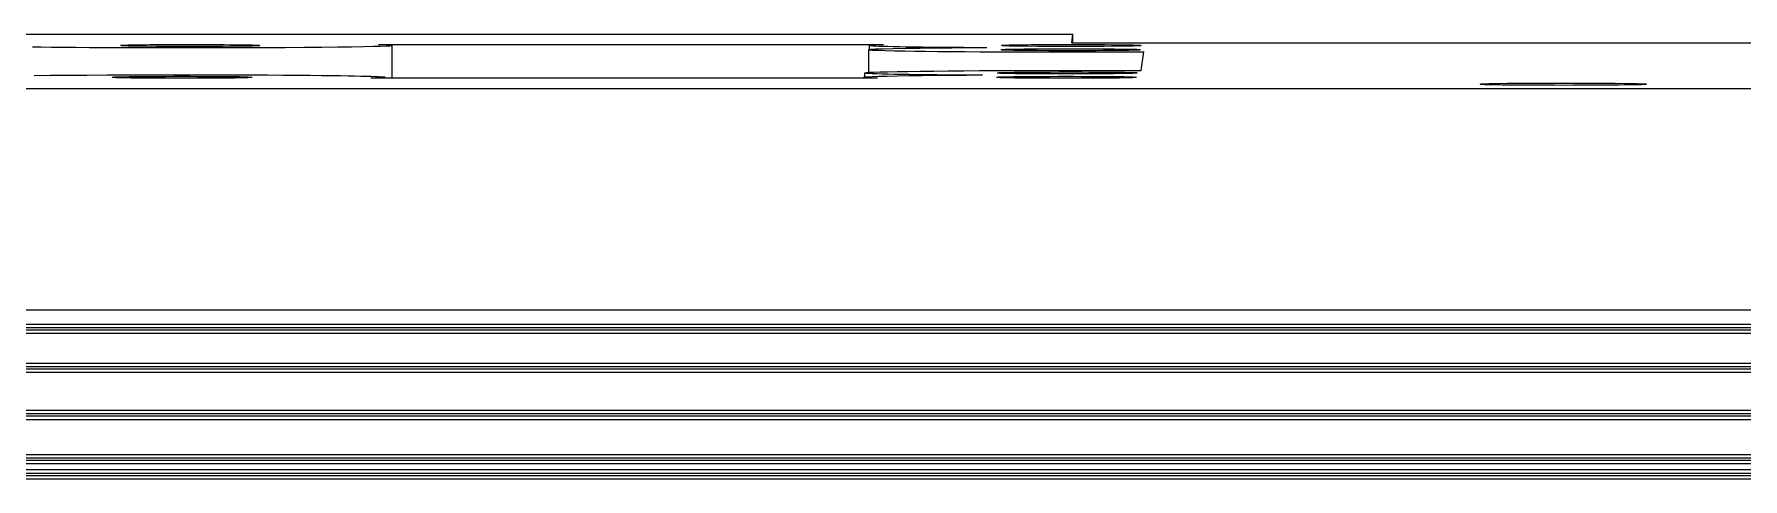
# Model space of a CAD drawing. Header units: millimetres. Extents: x -226 to 218, y -316 to 313.
# Drawn here: x -63.54 to -17.51, y -245.06 to -233.09 of the extents above; entities that cross this region are included whole.
import ezdxf

# ---------------------------------------------------------------- set-up
doc = ezdxf.new("R2010")
doc.units = ezdxf.units.MM
doc.layers.add('VISIBLE', color=7, linetype='Continuous')

msp = doc.modelspace()

# ---------------------------------------------------------------- linework, layer by layer
at = {"layer": 'VISIBLE'}
for p, q in [((-171.852, -233.086), (-35.556, -233.086)), ((-54.263, -233.363), (-54.148, -233.367)), ((-54.263, -233.363), (-40.664, -233.363)), ((-40.773, -233.367), (-40.664, -233.363)), ((-35.591, -233.317), (-35.556, -233.086)), ((-35.591, -233.317), (-14.829, -233.317)), ((-35.556, -233.317), (-35.556, -233.086)), ((-63.586, -233.426), (-63.348, -233.429)), ((-63.348, -233.429), (-63.077, -233.432)), ((-63.077, -233.432), (-62.771, -233.435)), ((-62.771, -233.435), (-62.429, -233.438)), ((-62.429, -233.438), (-62.048, -233.441)), ((-62.048, -233.441), (-61.629, -233.444)), ((-61.629, -233.444), (-61.173, -233.446)), ((-61.213, -233.385), (-61.197, -233.383)), ((-61.213, -233.385), (-61.191, -233.39)), ((-61.197, -233.383), (-61.159, -233.381)), ((-61.191, -233.39), (-61.115, -233.393)), ((-61.173, -233.446), (-60.682, -233.448)), ((-61.159, -233.381), (-61.097, -233.379)), ((-61.115, -233.393), (-61.005, -233.396)), ((-61.097, -233.379), (-61.01, -233.376)), ((-61.01, -233.376), (-60.897, -233.374)), ((-61.005, -233.396), (-60.875, -233.399)), ((-60.897, -233.374), (-60.758, -233.372)), ((-60.875, -233.399), (-60.719, -233.401)), ((-60.758, -233.372), (-60.595, -233.37)), ((-60.719, -233.401), (-60.512, -233.403)), ((-60.682, -233.448), (-60.16, -233.449)), ((-60.595, -233.37), (-60.412, -233.368)), ((-60.512, -233.403), (-60.248, -233.405)), ((-60.412, -233.368), (-60.212, -233.367)), ((-60.248, -233.405), (-59.921, -233.407)), ((-60.212, -233.367), (-60, -233.366)), ((-60.16, -233.449), (-59.611, -233.449)), ((-60, -233.366), (-59.781, -233.365)), ((-59.921, -233.407), (-59.736, -233.408)), ((-59.781, -233.365), (-59.561, -233.364)), ((-59.736, -233.408), (-59.537, -233.408)), ((-59.611, -233.449), (-59.044, -233.449)), ((-59.561, -233.364), (-59.344, -233.364)), ((-59.537, -233.408), (-59.327, -233.408)), ((-59.344, -233.364), (-59.134, -233.364)), ((-59.327, -233.408), (-59.11, -233.408)), ((-59.134, -233.364), (-58.935, -233.365)), ((-59.11, -233.408), (-58.89, -233.407)), ((-59.044, -233.449), (-58.467, -233.449)), ((-58.935, -233.365), (-58.75, -233.365)), ((-58.89, -233.407), (-58.671, -233.407)), ((-58.75, -233.365), (-58.423, -233.367)), ((-58.671, -233.407), (-58.459, -233.405)), ((-58.467, -233.449), (-57.889, -233.447)), ((-58.459, -233.405), (-58.259, -233.404)), ((-58.423, -233.367), (-58.159, -233.369)), ((-58.259, -233.404), (-58.075, -233.402)), ((-58.159, -233.369), (-57.952, -233.371)), ((-58.075, -233.402), (-57.913, -233.4)), ((-57.952, -233.371), (-57.796, -233.373)), ((-57.913, -233.4), (-57.774, -233.398)), ((-57.913, -233.4), (-57.774, -233.398)), ((-57.889, -233.447), (-57.323, -233.445)), ((-57.796, -233.373), (-57.666, -233.376)), ((-57.774, -233.398), (-57.661, -233.396)), ((-57.666, -233.376), (-57.556, -233.379)), ((-57.661, -233.396), (-57.574, -233.394)), ((-57.574, -233.394), (-57.512, -233.391)), ((-57.556, -233.379), (-57.479, -233.383)), ((-57.512, -233.391), (-57.474, -233.389)), ((-57.479, -233.383), (-57.458, -233.387)), ((-57.474, -233.389), (-57.458, -233.387)), ((-57.323, -233.445), (-56.777, -233.442)), ((-56.777, -233.442), (-56.262, -233.438)), ((-56.262, -233.438), (-55.788, -233.434)), ((-55.788, -233.434), (-55.362, -233.429)), ((-55.362, -233.429), (-54.989, -233.424)), ((-54.989, -233.424), (-54.672, -233.419)), ((-54.672, -233.419), (-54.412, -233.413)), ((-54.412, -233.413), (-54.21, -233.407)), ((-54.21, -233.407), (-54.061, -233.401)), ((-54.148, -233.367), (-54.05, -233.371)), ((-54.061, -233.401), (-53.962, -233.396)), ((-54.05, -233.371), (-53.972, -233.375)), ((-53.972, -233.375), (-53.92, -233.38)), ((-53.962, -233.396), (-53.909, -233.39)), ((-53.92, -233.38), (-53.897, -233.385)), ((-53.909, -233.39), (-53.897, -233.385)), ((-53.897, -234.266), (-53.897, -233.385)), ((-41.058, -233.5), (-41, -233.492)), ((-41.058, -233.5), (-41, -233.492)), ((-41.058, -234.114), (-41.058, -233.5)), ((-41.058, -233.5), (-41.042, -233.507)), ((-41.042, -233.507), (-40.958, -233.514)), ((-41.04, -233.386), (-41.027, -233.382)), ((-41.04, -233.386), (-41.027, -233.382)), ((-41.04, -233.497), (-41.04, -233.386)), ((-41.04, -233.386), (-41.032, -233.39)), ((-41.032, -233.39), (-41.002, -233.394)), ((-41.027, -233.382), (-40.993, -233.378)), ((-41.002, -233.394), (-40.951, -233.398)), ((-41, -233.492), (-40.869, -233.485)), ((-40.993, -233.378), (-40.939, -233.374)), ((-40.958, -233.514), (-40.811, -233.521)), ((-40.951, -233.398), (-40.879, -233.402)), ((-40.939, -233.374), (-40.865, -233.37)), ((-40.939, -233.374), (-40.865, -233.37)), ((-40.879, -233.402), (-40.787, -233.405)), ((-40.869, -233.485), (-40.666, -233.478)), ((-40.865, -233.37), (-40.773, -233.367)), ((-40.811, -233.521), (-40.609, -233.527)), ((-40.787, -233.405), (-40.675, -233.409)), ((-40.675, -233.409), (-40.545, -233.413)), ((-40.666, -233.478), (-40.396, -233.471)), ((-40.666, -233.478), (-40.396, -233.471)), ((-40.609, -233.527), (-40.361, -233.533)), ((-40.545, -233.413), (-40.397, -233.416)), ((-40.397, -233.416), (-40.234, -233.419)), ((-40.396, -233.471), (-40.066, -233.465)), ((-40.361, -233.533), (-40.076, -233.538)), ((-40.234, -233.419), (-40.056, -233.423)), ((-40.076, -233.538), (-39.818, -233.542)), ((-40.066, -233.465), (-39.686, -233.459)), ((-40.056, -233.423), (-39.842, -233.426)), ((-39.842, -233.426), (-39.609, -233.429)), ((-39.818, -233.542), (-39.528, -233.546)), ((-39.686, -233.459), (-39.266, -233.454)), ((-39.609, -233.429), (-39.356, -233.432)), ((-39.528, -233.546), (-39.206, -233.549)), ((-39.356, -233.432), (-39.087, -233.435)), ((-39.266, -233.454), (-38.818, -233.45)), ((-39.206, -233.549), (-38.854, -233.553)), ((-39.087, -233.435), (-38.802, -233.437)), ((-38.854, -233.553), (-38.474, -233.556)), ((-38.818, -233.45), (-38.351, -233.447)), ((-38.802, -233.437), (-38.504, -233.44)), ((-38.504, -233.44), (-38.195, -233.442)), ((-38.474, -233.556), (-38.068, -233.558)), ((-38.351, -233.447), (-37.877, -233.444)), ((-38.195, -233.442), (-37.877, -233.444)), ((-38.068, -233.558), (-37.642, -233.561)), ((-37.642, -233.561), (-37.199, -233.562)), ((-37.498, -233.501), (-37.482, -233.499)), ((-37.498, -233.501), (-37.475, -233.505)), ((-37.482, -233.499), (-37.444, -233.496)), ((-37.479, -233.385), (-37.463, -233.383)), ((-37.479, -233.385), (-37.457, -233.39)), ((-37.479, -233.385), (-37.457, -233.39)), ((-37.475, -233.505), (-37.399, -233.509)), ((-37.463, -233.383), (-37.425, -233.381)), ((-37.457, -233.39), (-37.38, -233.393)), ((-37.444, -233.496), (-37.382, -233.494)), ((-37.425, -233.381), (-37.364, -233.379)), ((-37.399, -233.509), (-37.288, -233.512)), ((-37.382, -233.494), (-37.295, -233.492)), ((-37.38, -233.393), (-37.27, -233.396)), ((-37.364, -233.379), (-37.277, -233.376)), ((-37.295, -233.492), (-37.182, -233.489)), ((-37.288, -233.512), (-37.158, -233.514)), ((-37.277, -233.376), (-37.164, -233.374)), ((-37.27, -233.396), (-37.14, -233.399)), ((-37.199, -233.562), (-36.744, -233.564)), ((-37.182, -233.489), (-37.043, -233.487)), ((-37.164, -233.374), (-37.025, -233.372)), ((-37.158, -233.514), (-37.002, -233.516)), ((-37.14, -233.399), (-36.983, -233.401)), ((-37.043, -233.487), (-36.881, -233.485)), ((-37.025, -233.372), (-36.863, -233.37)), ((-37.002, -233.516), (-36.795, -233.519)), ((-36.983, -233.401), (-36.777, -233.403)), ((-36.881, -233.485), (-36.698, -233.484)), ((-36.863, -233.37), (-36.68, -233.368)), ((-36.795, -233.519), (-36.53, -233.521)), ((-36.777, -233.403), (-36.512, -233.405)), ((-36.744, -233.564), (-36.283, -233.565)), ((-36.698, -233.484), (-36.498, -233.482)), ((-36.68, -233.368), (-36.48, -233.367)), ((-36.53, -233.521), (-36.203, -233.522)), ((-36.512, -233.405), (-36.185, -233.407)), ((-36.498, -233.482), (-36.286, -233.481)), ((-36.48, -233.367), (-36.268, -233.366)), ((-36.286, -233.481), (-36.067, -233.48)), ((-36.283, -233.565), (-35.82, -233.565)), ((-36.268, -233.366), (-36.049, -233.365)), ((-36.203, -233.522), (-36.017, -233.523)), ((-36.185, -233.407), (-35.999, -233.408)), ((-36.067, -233.48), (-35.846, -233.48)), ((-36.049, -233.365), (-35.829, -233.364)), ((-36.017, -233.523), (-35.818, -233.523)), ((-35.999, -233.408), (-35.8, -233.408)), ((-35.846, -233.48), (-35.629, -233.48)), ((-35.829, -233.364), (-35.612, -233.364)), ((-35.82, -233.565), (-35.361, -233.565)), ((-35.818, -233.523), (-35.608, -233.523)), ((-35.8, -233.408), (-35.591, -233.408)), ((-35.629, -233.48), (-35.42, -233.48)), ((-35.612, -233.364), (-35.402, -233.364)), ((-35.608, -233.523), (-35.391, -233.523)), ((-35.591, -233.408), (-35.374, -233.408)), ((-35.42, -233.48), (-35.221, -233.48)), ((-35.402, -233.364), (-35.203, -233.365)), ((-35.391, -233.523), (-35.171, -233.523)), ((-35.374, -233.408), (-35.153, -233.407)), ((-35.361, -233.565), (-34.91, -233.565)), ((-35.221, -233.48), (-35.035, -233.481)), ((-35.203, -233.365), (-35.017, -233.365)), ((-35.171, -233.523), (-34.952, -233.522)), ((-35.153, -233.407), (-34.935, -233.407)), ((-35.035, -233.481), (-34.708, -233.482)), ((-35.017, -233.365), (-34.691, -233.367)), ((-34.952, -233.522), (-34.74, -233.521)), ((-34.935, -233.407), (-34.723, -233.405)), ((-34.91, -233.565), (-34.472, -233.564)), ((-34.74, -233.521), (-34.54, -233.519)), ((-34.723, -233.405), (-34.523, -233.404)), ((-34.708, -233.482), (-34.443, -233.484)), ((-34.691, -233.367), (-34.426, -233.369)), ((-34.54, -233.519), (-34.357, -233.518)), ((-34.523, -233.404), (-34.34, -233.402)), ((-34.472, -233.564), (-34.051, -233.562)), ((-34.443, -233.484), (-34.236, -233.487)), ((-34.426, -233.369), (-34.219, -233.371)), ((-34.357, -233.518), (-34.194, -233.516)), ((-34.34, -233.402), (-34.177, -233.4)), ((-34.236, -233.487), (-34.08, -233.489)), ((-34.219, -233.371), (-34.063, -233.373)), ((-34.194, -233.516), (-34.055, -233.514)), ((-34.177, -233.4), (-34.039, -233.398)), ((-34.08, -233.489), (-33.95, -233.491)), ((-34.063, -233.373), (-33.933, -233.376)), ((-34.055, -233.514), (-33.942, -233.511)), ((-34.051, -233.562), (-33.649, -233.561)), ((-34.039, -233.398), (-33.926, -233.396)), ((-33.95, -233.491), (-33.839, -233.494)), ((-33.942, -233.511), (-33.855, -233.509)), ((-33.933, -233.376), (-33.822, -233.379)), ((-33.926, -233.396), (-33.839, -233.394)), ((-33.855, -233.509), (-33.794, -233.507)), ((-33.839, -233.394), (-33.777, -233.391)), ((-33.839, -233.494), (-33.762, -233.498)), ((-33.822, -233.379), (-33.746, -233.383)), ((-33.794, -233.507), (-33.756, -233.504)), ((-33.777, -233.391), (-33.739, -233.389)), ((-33.762, -233.498), (-33.74, -233.502)), ((-33.756, -233.504), (-33.74, -233.502)), ((-33.746, -233.383), (-33.723, -233.387)), ((-33.739, -233.389), (-33.723, -233.387)), ((-33.722, -234.067), (-33.649, -233.561)), ((-63.54, -234.2), (-63.112, -234.195)), ((-63.112, -234.195), (-62.637, -234.191)), ((-62.637, -234.191), (-62.12, -234.187)), ((-62.12, -234.187), (-61.573, -234.184)), ((-61.573, -234.184), (-61.004, -234.182)), ((-61.438, -234.243), (-61.422, -234.24)), ((-61.438, -234.243), (-61.416, -234.247)), ((-61.422, -234.24), (-61.384, -234.238)), ((-61.416, -234.247), (-61.34, -234.25)), ((-61.384, -234.238), (-61.322, -234.236)), ((-61.34, -234.25), (-61.229, -234.253)), ((-61.322, -234.236), (-61.234, -234.233)), ((-61.234, -234.233), (-61.12, -234.231)), ((-61.229, -234.253), (-61.099, -234.256)), ((-61.12, -234.231), (-60.981, -234.229)), ((-61.099, -234.256), (-60.942, -234.258)), ((-61.004, -234.182), (-60.425, -234.18)), ((-60.981, -234.229), (-60.818, -234.227)), ((-60.942, -234.258), (-60.735, -234.26)), ((-60.818, -234.227), (-60.634, -234.225)), ((-60.735, -234.26), (-60.469, -234.263)), ((-60.634, -234.225), (-60.433, -234.224)), ((-60.469, -234.263), (-60.142, -234.264)), ((-60.433, -234.224), (-60.22, -234.223)), ((-60.425, -234.18), (-59.846, -234.179)), ((-60.22, -234.223), (-60.001, -234.222)), ((-60.142, -234.264), (-59.955, -234.265)), ((-60.001, -234.222), (-59.779, -234.221)), ((-59.955, -234.265), (-59.756, -234.265)), ((-59.846, -234.179), (-59.277, -234.179)), ((-59.779, -234.221), (-59.562, -234.221)), ((-59.756, -234.265), (-59.545, -234.265)), ((-59.562, -234.221), (-59.351, -234.221)), ((-59.545, -234.265), (-59.327, -234.265)), ((-59.351, -234.221), (-59.152, -234.222)), ((-59.327, -234.265), (-59.106, -234.265)), ((-59.277, -234.179), (-58.727, -234.18)), ((-59.152, -234.222), (-58.965, -234.222)), ((-59.106, -234.265), (-58.886, -234.264)), ((-58.965, -234.222), (-58.638, -234.224)), ((-58.886, -234.264), (-58.674, -234.263)), ((-58.727, -234.18), (-58.202, -234.181)), ((-58.674, -234.263), (-58.473, -234.261)), ((-58.638, -234.224), (-58.372, -234.226)), ((-58.473, -234.261), (-58.289, -234.26)), ((-58.372, -234.226), (-58.165, -234.228)), ((-58.289, -234.26), (-58.126, -234.258)), ((-58.202, -234.181), (-57.71, -234.183)), ((-58.165, -234.228), (-58.008, -234.23)), ((-58.126, -234.258), (-57.986, -234.255)), ((-58.008, -234.23), (-57.878, -234.233)), ((-57.986, -234.255), (-57.873, -234.253)), ((-57.878, -234.233), (-57.767, -234.236)), ((-57.873, -234.253), (-57.785, -234.251)), ((-57.785, -234.251), (-57.723, -234.248)), ((-57.767, -234.236), (-57.691, -234.24)), ((-57.723, -234.248), (-57.685, -234.246)), ((-57.71, -234.183), (-57.252, -234.185)), ((-57.691, -234.24), (-57.669, -234.244)), ((-57.685, -234.246), (-57.669, -234.244)), ((-57.252, -234.185), (-56.832, -234.188)), ((-56.832, -234.188), (-56.45, -234.19)), ((-56.45, -234.19), (-56.106, -234.193)), ((-56.106, -234.193), (-55.799, -234.197)), ((-55.799, -234.197), (-55.527, -234.2)), ((-55.527, -234.2), (-55.288, -234.203)), ((-55.288, -234.203), (-55.08, -234.206)), ((-55.08, -234.206), (-54.902, -234.21)), ((-54.902, -234.21), (-54.738, -234.213)), ((-54.738, -234.213), (-54.59, -234.216)), ((-54.59, -234.216), (-54.459, -234.22)), ((-54.473, -234.266), (-54.363, -234.263)), ((-54.473, -234.266), (-40.821, -234.266)), ((-54.459, -234.22), (-54.347, -234.224)), ((-54.363, -234.263), (-54.271, -234.259)), ((-54.347, -234.224), (-54.255, -234.228)), ((-54.271, -234.259), (-54.197, -234.255)), ((-54.255, -234.228), (-54.183, -234.232)), ((-54.197, -234.255), (-54.142, -234.251)), ((-54.183, -234.232), (-54.132, -234.235)), ((-54.142, -234.251), (-54.108, -234.247)), ((-54.132, -234.235), (-54.103, -234.239)), ((-54.108, -234.247), (-54.094, -234.244)), ((-54.103, -234.239), (-54.094, -234.244)), ((-54.103, -234.239), (-54.094, -234.244)), ((-54.094, -234.266), (-54.094, -234.244)), ((-41.191, -234.244), (-41.169, -234.238)), ((-41.191, -234.244), (-41.169, -234.238)), ((-41.191, -234.266), (-41.191, -234.244)), ((-41.191, -234.244), (-41.164, -234.25)), ((-41.169, -234.238), (-41.094, -234.231)), ((-41.169, -234.238), (-41.094, -234.231)), ((-41.167, -234.125), (-41.129, -234.119)), ((-41.167, -234.237), (-41.167, -234.125)), ((-41.167, -234.125), (-41.165, -234.13)), ((-41.165, -234.13), (-41.128, -234.135)), ((-41.164, -234.25), (-41.09, -234.256)), ((-41.129, -234.119), (-41.05, -234.114)), ((-41.128, -234.135), (-41.059, -234.14)), ((-41.094, -234.231), (-40.967, -234.225)), ((-41.09, -234.256), (-40.974, -234.261)), ((-41.059, -234.14), (-40.962, -234.145)), ((-41.05, -234.114), (-40.927, -234.108)), ((-40.974, -234.261), (-40.821, -234.266)), ((-40.967, -234.225), (-40.788, -234.219)), ((-40.962, -234.145), (-40.84, -234.149)), ((-40.927, -234.108), (-40.761, -234.103)), ((-40.84, -234.149), (-40.698, -234.153)), ((-40.788, -234.219), (-40.56, -234.213)), ((-40.761, -234.103), (-40.55, -234.098)), ((-40.698, -234.153), (-40.539, -234.157)), ((-40.56, -234.213), (-40.285, -234.208)), ((-40.55, -234.098), (-40.296, -234.092)), ((-40.539, -234.157), (-40.366, -234.16)), ((-40.366, -234.16), (-40.183, -234.164)), ((-40.296, -234.092), (-40.001, -234.088)), ((-40.285, -234.208), (-39.969, -234.203)), ((-40.183, -234.164), (-39.969, -234.167)), ((-40.001, -234.088), (-39.67, -234.083)), ((-39.969, -234.167), (-39.734, -234.17)), ((-39.969, -234.203), (-39.618, -234.198)), ((-39.734, -234.17), (-39.481, -234.173)), ((-39.67, -234.083), (-39.307, -234.079)), ((-39.618, -234.198), (-39.238, -234.194)), ((-39.481, -234.173), (-39.211, -234.176)), ((-39.307, -234.079), (-38.916, -234.075)), ((-39.238, -234.194), (-38.837, -234.191)), ((-39.211, -234.176), (-38.926, -234.179)), ((-38.926, -234.179), (-38.627, -234.181)), ((-38.916, -234.075), (-38.504, -234.072)), ((-38.837, -234.191), (-38.421, -234.188)), ((-38.627, -234.181), (-38.316, -234.183)), ((-38.504, -234.072), (-38.076, -234.069)), ((-38.421, -234.188), (-37.997, -234.185)), ((-38.316, -234.183), (-37.997, -234.185)), ((-38.076, -234.069), (-37.639, -234.067)), ((-37.639, -234.067), (-37.198, -234.066)), ((-37.617, -234.243), (-37.601, -234.24)), ((-37.617, -234.243), (-37.594, -234.247)), ((-37.601, -234.24), (-37.563, -234.238)), ((-37.598, -234.126), (-37.582, -234.124)), ((-37.598, -234.126), (-37.576, -234.13)), ((-37.594, -234.247), (-37.518, -234.25)), ((-37.582, -234.124), (-37.544, -234.122)), ((-37.576, -234.13), (-37.499, -234.134)), ((-37.563, -234.238), (-37.501, -234.236)), ((-37.544, -234.122), (-37.482, -234.119)), ((-37.518, -234.25), (-37.406, -234.253)), ((-37.501, -234.236), (-37.414, -234.233)), ((-37.499, -234.134), (-37.388, -234.137)), ((-37.482, -234.119), (-37.395, -234.117)), ((-37.414, -234.233), (-37.3, -234.231)), ((-37.406, -234.253), (-37.276, -234.256)), ((-37.395, -234.117), (-37.282, -234.115)), ((-37.388, -234.137), (-37.258, -234.14)), ((-37.3, -234.231), (-37.161, -234.229)), ((-37.282, -234.115), (-37.143, -234.113)), ((-37.276, -234.256), (-37.119, -234.258)), ((-37.258, -234.14), (-37.101, -234.142)), ((-37.198, -234.066), (-36.759, -234.064)), ((-37.161, -234.229), (-36.998, -234.227)), ((-37.143, -234.113), (-36.98, -234.111)), ((-37.119, -234.258), (-36.912, -234.26)), ((-37.101, -234.142), (-36.893, -234.144)), ((-36.998, -234.227), (-36.814, -234.225)), ((-36.98, -234.111), (-36.796, -234.109)), ((-36.912, -234.26), (-36.646, -234.263)), ((-36.893, -234.144), (-36.628, -234.146)), ((-36.814, -234.225), (-36.614, -234.224)), ((-36.796, -234.109), (-36.595, -234.107)), ((-36.759, -234.064), (-36.326, -234.064)), ((-36.646, -234.263), (-36.318, -234.264)), ((-36.628, -234.146), (-36.3, -234.148)), ((-36.614, -234.224), (-36.401, -234.223)), ((-36.595, -234.107), (-36.383, -234.106)), ((-36.401, -234.223), (-36.181, -234.222)), ((-36.383, -234.106), (-36.163, -234.106)), ((-36.326, -234.064), (-35.903, -234.063)), ((-36.318, -234.264), (-36.132, -234.265)), ((-36.3, -234.148), (-36.114, -234.149)), ((-36.181, -234.222), (-35.96, -234.221)), ((-36.163, -234.106), (-35.942, -234.105)), ((-36.132, -234.265), (-35.932, -234.265)), ((-36.114, -234.149), (-35.914, -234.149)), ((-35.96, -234.221), (-35.742, -234.221)), ((-35.942, -234.105), (-35.725, -234.105)), ((-35.932, -234.265), (-35.722, -234.265)), ((-35.914, -234.149), (-35.704, -234.149)), ((-35.903, -234.063), (-35.494, -234.063)), ((-35.742, -234.221), (-35.532, -234.221)), ((-35.725, -234.105), (-35.514, -234.105)), ((-35.722, -234.265), (-35.504, -234.265)), ((-35.704, -234.149), (-35.486, -234.149)), ((-35.532, -234.221), (-35.332, -234.222)), ((-35.514, -234.105), (-35.315, -234.105)), ((-35.504, -234.265), (-35.283, -234.265)), ((-35.494, -234.063), (-35.101, -234.064)), ((-35.486, -234.149), (-35.265, -234.148)), ((-35.332, -234.222), (-35.146, -234.222)), ((-35.315, -234.105), (-35.129, -234.106)), ((-35.283, -234.265), (-35.063, -234.264)), ((-35.265, -234.148), (-35.046, -234.148)), ((-35.146, -234.222), (-34.818, -234.224)), ((-35.129, -234.106), (-34.801, -234.108)), ((-35.101, -234.064), (-34.726, -234.064)), ((-35.063, -234.264), (-34.85, -234.263)), ((-35.046, -234.148), (-34.833, -234.146)), ((-34.85, -234.263), (-34.65, -234.261)), ((-34.833, -234.146), (-34.632, -234.145)), ((-34.818, -234.224), (-34.553, -234.226)), ((-34.801, -234.108), (-34.535, -234.11)), ((-34.726, -234.064), (-34.371, -234.065)), ((-34.65, -234.261), (-34.466, -234.26)), ((-34.632, -234.145), (-34.449, -234.143)), ((-34.553, -234.226), (-34.345, -234.228)), ((-34.535, -234.11), (-34.328, -234.112)), ((-34.466, -234.26), (-34.303, -234.258)), ((-34.449, -234.143), (-34.286, -234.141)), ((-34.449, -234.143), (-34.286, -234.141)), ((-34.371, -234.065), (-34.036, -234.066)), ((-34.345, -234.228), (-34.188, -234.23)), ((-34.328, -234.112), (-34.171, -234.114)), ((-34.303, -234.258), (-34.164, -234.255)), ((-34.286, -234.141), (-34.147, -234.139)), ((-34.188, -234.23), (-34.058, -234.233)), ((-34.171, -234.114), (-34.041, -234.117)), ((-34.164, -234.255), (-34.05, -234.253)), ((-34.147, -234.139), (-34.033, -234.137)), ((-34.058, -234.233), (-33.946, -234.236)), ((-34.05, -234.253), (-33.963, -234.251)), ((-34.041, -234.117), (-33.93, -234.12)), ((-34.036, -234.066), (-33.722, -234.067)), ((-34.033, -234.137), (-33.946, -234.135)), ((-33.963, -234.251), (-33.901, -234.248)), ((-33.946, -234.135), (-33.884, -234.132)), ((-33.946, -234.236), (-33.87, -234.24)), ((-33.93, -234.12), (-33.853, -234.123)), ((-33.901, -234.248), (-33.863, -234.246)), ((-33.884, -234.132), (-33.846, -234.13)), ((-33.87, -234.24), (-33.847, -234.244)), ((-33.863, -234.246), (-33.847, -234.244)), ((-33.853, -234.123), (-33.83, -234.128)), ((-33.846, -234.13), (-33.83, -234.128)), ((-193.222, -234.546), (-14.908, -234.546)), ((-24.584, -234.429), (-24.565, -234.426)), ((-24.584, -234.429), (-24.58, -234.431)), ((-24.58, -234.431), (-24.557, -234.433)), ((-24.565, -234.426), (-24.52, -234.423)), ((-24.557, -234.433), (-24.466, -234.438)), ((-24.52, -234.423), (-24.447, -234.42)), ((-24.466, -234.438), (-24.334, -234.441)), ((-24.447, -234.42), (-24.344, -234.418)), ((-24.344, -234.418), (-24.21, -234.415)), ((-24.334, -234.441), (-24.18, -234.444)), ((-24.21, -234.415), (-24.045, -234.412)), ((-24.18, -234.444), (-23.993, -234.447)), ((-24.045, -234.412), (-23.852, -234.41)), ((-23.993, -234.447), (-23.747, -234.45)), ((-23.852, -234.41), (-23.634, -234.408)), ((-23.747, -234.45), (-23.432, -234.452)), ((-23.634, -234.408), (-23.396, -234.406)), ((-23.432, -234.452), (-23.247, -234.453)), ((-23.396, -234.406), (-23.144, -234.405)), ((-23.247, -234.453), (-23.043, -234.454)), ((-23.144, -234.405), (-22.884, -234.404)), ((-23.043, -234.454), (-22.822, -234.455)), ((-22.884, -234.404), (-22.622, -234.403)), ((-22.822, -234.455), (-22.586, -234.455)), ((-22.622, -234.403), (-22.364, -234.403)), ((-22.586, -234.455), (-22.336, -234.456)), ((-22.364, -234.403), (-22.115, -234.403)), ((-22.336, -234.456), (-22.078, -234.455)), ((-22.115, -234.403), (-21.878, -234.404)), ((-22.078, -234.455), (-21.816, -234.455)), ((-21.878, -234.404), (-21.657, -234.404)), ((-21.816, -234.455), (-21.556, -234.454)), ((-21.657, -234.404), (-21.454, -234.405)), ((-21.556, -234.454), (-21.304, -234.452)), ((-21.454, -234.405), (-21.269, -234.406)), ((-21.304, -234.452), (-21.066, -234.451)), ((-21.269, -234.406), (-20.954, -234.409)), ((-21.066, -234.451), (-20.848, -234.449)), ((-20.954, -234.409), (-20.708, -234.412)), ((-20.848, -234.449), (-20.655, -234.446)), ((-20.708, -234.412), (-20.521, -234.414)), ((-20.655, -234.446), (-20.491, -234.444)), ((-20.521, -234.414), (-20.367, -234.417)), ((-20.491, -234.444), (-20.356, -234.441)), ((-20.367, -234.417), (-20.235, -234.421)), ((-20.356, -234.441), (-20.253, -234.438)), ((-20.253, -234.438), (-20.18, -234.436)), ((-20.235, -234.421), (-20.143, -234.425)), ((-20.18, -234.436), (-20.135, -234.433)), ((-20.143, -234.425), (-20.12, -234.428)), ((-20.135, -234.433), (-20.116, -234.43)), ((-20.12, -234.428), (-20.116, -234.43)), ((-193.222, -240.509), (125.52, -240.509)), ((-177.036, -240.897), (125.52, -240.897)), ((-177.036, -240.987), (125.52, -240.987)), ((-177.036, -241.047), (125.52, -241.047)), ((-177.036, -241.137), (126.005, -241.137)), ((-177.036, -241.947), (126.005, -241.947)), ((-177.036, -242.038), (126.898, -242.038)), ((-177.036, -242.099), (177.036, -242.099)), ((-177.036, -242.19), (177.036, -242.19)), ((-177.036, -243.216), (177.036, -243.216)), ((-177.036, -243.308), (177.036, -243.308)), ((-177.036, -243.369), (177.036, -243.369)), ((-177.036, -243.461), (177.036, -243.461)), ((-177.036, -244.405), (177.036, -244.405)), ((-177.036, -244.498), (177.036, -244.498)), ((-177.036, -244.56), (177.036, -244.56)), ((-177.036, -244.653), (177.036, -244.653)), ((-177.036, -244.815), (177.036, -244.815)), ((-197.468, -245.063), (197.468, -245.063)), ((-177.148, -244.97), (177.148, -244.97)), ((-177.103, -244.908), (177.103, -244.908))]:
    msp.add_line(p, q, dxfattribs=at)

doc.saveas('drawing.dxf')
